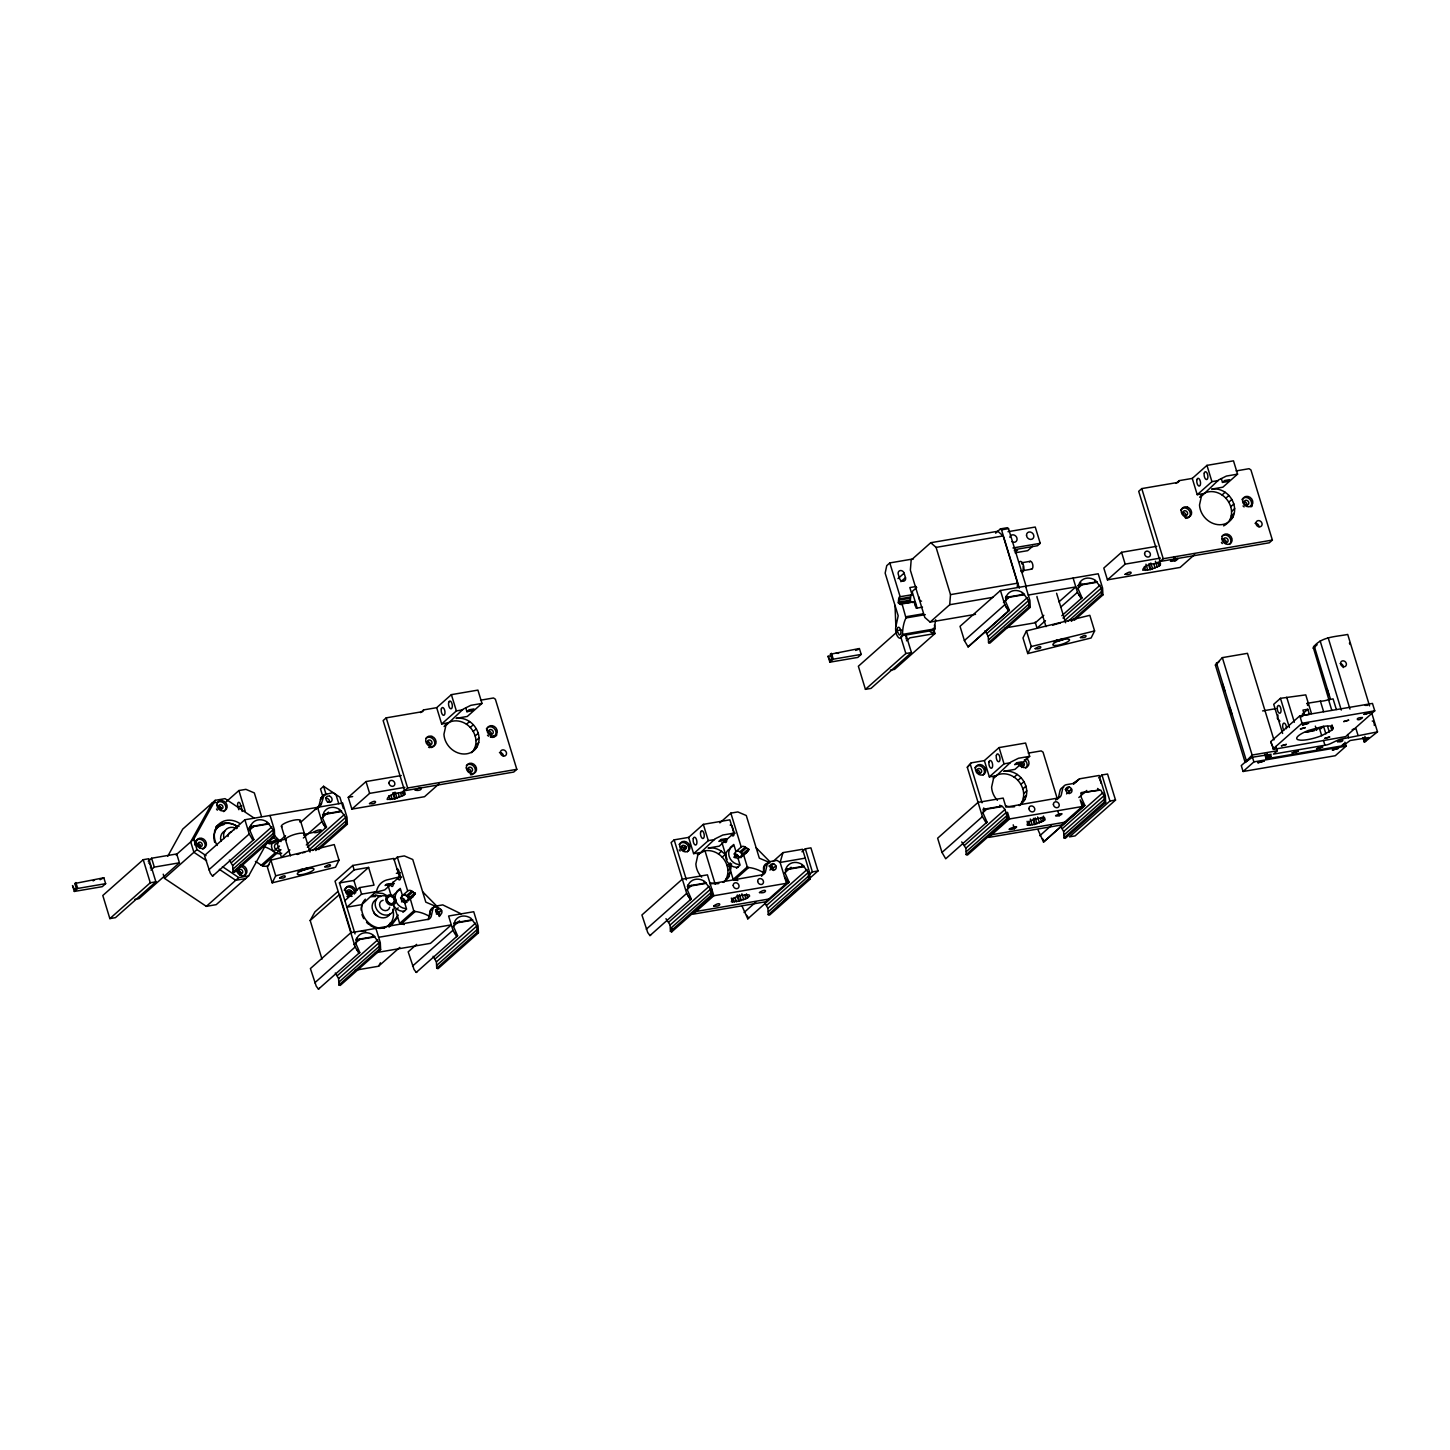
<?xml version="1.0" encoding="UTF-8"?>
<svg xmlns="http://www.w3.org/2000/svg" width="1450" height="1450" viewBox="0 0 1450 1450"><rect width="100%" height="100%" fill="white"/><g stroke="black" fill="none" stroke-linecap="round" stroke-linejoin="round"><path stroke-width="1.5" d="M1264.781 754.344L1266.104 758.676L1271.088 754.272L1252.401 757.226L1245.151 762.446L1215.372 665.024L1222.35 657.629L1247.471 653.334L1273.952 739.935M1245.151 762.446L1252.129 755.051L1277.251 750.756L1275.928 746.424M1329.052 700.259L1313.247 647.334C1321.222 636.514 1335.776 636.804 1347.721 634.447L1369.561 705.896M1333.13 728.625L1332.079 726.45A19.086 4.622 -17 0 0 1322.382 726.559L1308.371 730.492A19.086 4.622 -17 0 0 1297.986 739.717L1300.287 740.153A19.086 4.622 -17 0 0 1321.693 735.658L1331.789 730.22L1333.13 728.625L1331.988 724.928M930.121 622.086L949.714 604.722L950.511 594.627L936.084 547.393L930.755 542.717L911.162 560.099L910.364 570.194L924.792 617.428L930.121 622.086L975.542 614.329M1017.266 587.196L1017.574 583.172L1003.146 535.92L997.817 531.262L930.755 542.717M270.008 815.462L274.358 829.69L274.702 836.614L234.284 872.447L232.997 871.976L232.653 865.614L229.372 860.013M232.997 871.976L273.416 836.143L273.071 829.781L267.235 822.023A12.887 11.056 48.4 0 0 251.231 824.76L249.944 830.614L253.841 839.496L252.953 840.347L249.237 833.986L244.887 819.757L342.653 803.046L347.003 817.274L347.347 824.198L318.728 849.573M315.756 850.588L346.061 823.727L345.734 817.365L339.88 809.607A12.887 11.056 48.4 0 0 323.876 812.344L322.589 818.199L326.486 827.062L325.597 827.914L321.882 821.57L317.532 807.342L318.928 806.871A6.362 5.456 48.4 0 0 321.465 803.554L324.166 794.872L332.884 792.588L335.983 794.636L338.756 803.699M375.931 928.435L380.299 942.681L380.643 949.605L340.224 985.438L338.919 984.949L338.593 978.605L335.294 973.004M338.919 984.949L379.338 949.134L379.012 942.772L373.157 934.996A12.887 11.056 48.4 0 0 357.153 937.733L355.866 943.606L359.763 952.469L358.893 953.321L355.178 946.977L335.022 881.183L352.785 865.451L393.784 858.436L399.421 876.906L388.473 879.552A19.086 16.367 48.4 0 0 376.656 890.898L361.902 904.619L361.594 908.479A19.086 16.367 48.4 0 0 384.612 928.018M436.722 968.238L477.141 932.404L476.814 926.043L470.96 918.285A12.887 11.056 48.4 0 0 454.956 921.022L453.669 926.876L457.566 935.757L456.678 936.609L452.98 930.248L448.612 916.019L473.733 911.724L478.083 925.97L478.427 932.876L438.009 968.709L436.722 968.238L436.396 961.876L433.097 956.275M471.54 752.695A19.086 16.367 48.4 0 0 474.15 749.287C478.718 740.515 474.349 729.513 466.501 724.239A19.086 16.367 48.4 0 0 445.404 724.873L444.117 726.541M474.15 749.287L477.213 746.569C481.781 737.796 477.412 726.794 469.564 721.52A19.086 16.367 48.4 0 0 456.116 718.366L467.299 716.445L481.998 703.413L477.92 690.109L451.385 694.641L436.686 707.673L423.636 709.902L420.572 712.621M711.787 889.104L712.149 896.028L671.731 931.861L670.426 931.371L670.099 925.009L665.967 918.702M671.731 931.861L672.002 928.435M670.426 931.371L710.844 895.538L710.518 889.194L704.664 881.419A12.887 11.056 48.4 0 0 688.659 884.156L687.373 890.01L691.269 898.891L690.381 899.743L686.684 893.399L682.334 879.153L707.437 874.857L713.817 895.737L693.009 914.189L765.691 901.773L786.498 883.304L780.118 862.442L783 852.618L802.539 849.283L809.589 872.374L809.934 879.298L769.515 915.131L768.228 914.66L767.902 908.298L764.603 902.697M723.478 882.397A19.086 16.367 48.4 0 0 726.088 878.99C730.637 870.217 726.287 859.216 718.439 853.941A19.086 16.367 48.4 0 0 704.99 850.787L697.323 854.594M723.043 882.144A19.086 16.367 48.4 0 0 729.151 876.289L731.054 867.607L728.009 870.308M768.228 914.66L808.647 878.827L808.321 872.465L802.466 864.707A12.887 11.056 48.4 0 0 786.462 867.444L785.175 873.299L789.072 882.18L788.184 883.014L784.468 876.67M1037.928 829.618L1043.511 842.069L1083.929 806.236L1080.214 799.893L1082.244 806.526L1061.418 824.978L988.737 837.411L1009.562 818.942L1007.533 812.308L1007.877 819.232L967.458 855.065L966.171 854.594L965.845 848.232L961.713 841.924M1025.567 586.199L1029.917 600.427L1030.261 607.351L989.842 643.184L988.556 642.713L988.229 636.351L984.931 630.75M966.171 854.594L1006.59 818.761L1006.844 815.679L1004.977 809.499L1002.131 806.091L983.698 809.245L983.118 813.232L987.015 822.114L986.127 822.947L982.411 816.604L967.295 767.268L971.301 762.845L984.369 760.597L999.068 747.584L1025.603 743.034L1029.663 756.338L1014.964 769.37L1003.781 771.291A19.086 16.367 48.4 0 1 1017.229 774.445C1025.096 779.719 1029.446 790.721 1024.896 799.494A19.086 16.367 48.4 0 1 1018.77 805.366M988.556 642.713L1028.974 606.879L1028.648 600.518L1022.794 592.76A12.887 11.056 48.4 0 0 1006.789 595.497L1005.502 601.351L1009.399 610.232L968.092 646.899L964.395 640.556L960.027 626.327L1000.446 590.494L1098.212 573.783L1102.58 588.011L1102.924 594.935L1074.287 620.31M1019.223 805.62A19.086 16.367 48.4 0 0 1021.833 802.213C1026.382 793.44 1022.033 782.438 1014.166 777.164A19.086 16.367 48.4 0 0 993.069 777.798M987.015 822.114L945.708 858.781L941.993 852.437L937.643 838.209L978.061 802.376L1003.183 798.08L1005.956 807.143L1058.808 797.881A6.362 5.456 48.4 0 0 1061.364 794.564L1062.741 788.256A6.054 5.184 48.4 0 1 1066.475 784.668L1072.764 783.598L1079.652 778.795L1099.173 775.46L1105.335 795.597L1105.679 802.521L1065.261 838.354L1063.974 837.864L1063.629 831.521L1060.349 825.92M1071.314 621.325L1101.619 594.464L1101.293 588.102L1095.439 580.344A12.887 11.056 48.4 0 0 1079.434 583.081L1078.148 588.936L1082.044 597.799L1081.174 598.651L1077.459 592.307L1073.109 578.061M1063.974 837.864L1104.393 802.049L1104.048 795.688L1100.768 790.087L1081.501 792.534L1080.902 796.521L1084.817 805.384L1083.929 806.236M1223.601 525.897A19.086 16.367 48.4 0 0 1229.727 520.024C1234.276 511.252 1229.926 500.25 1222.06 494.976A19.086 16.367 48.4 0 0 1200.963 495.61L1199.694 497.278M1229.727 520.024L1232.79 517.306C1237.339 508.533 1232.989 497.531 1225.123 492.257A19.086 16.367 48.4 0 0 1211.692 489.103L1222.857 487.182L1237.557 474.15L1233.497 460.846L1206.962 465.377L1192.262 478.409L1179.194 480.639L1176.131 483.358M912.684 602.511A3.969 1.812 80.3 0 1 912.177 602.203L900.287 604.233L898.456 603.109L898.692 599.013A3.969 1.812 80.3 0 1 899.87 596.748L912.05 594.736L909.839 587.558L916.128 586.489M896.952 630.678L897.296 628.593A3.969 1.812 80.3 0 1 900.559 629.753A3.969 1.812 80.3 0 1 899.254 634.973L896.952 630.678L901.248 629.952M912.177 602.203L910.346 601.079L910.582 596.983A3.969 1.812 80.3 0 1 911.778 594.717L912.05 594.736M918.774 596.766L919.862 600.336M935.703 619.73A34.854 15.823 80.3 0 0 934.652 628.901L934.398 630.152L902.19 635.662A7.196 3.263 80.3 0 1 897.659 636.568A7.196 3.263 80.3 0 1 895.882 626.545L898.184 615.779L885.153 573.131L886.748 565.645L889.811 562.926L913.428 558.884M902.19 635.662L902.462 634.411A34.854 15.823 80.3 0 1 905.978 617.954L902.063 603.871A3.969 1.812 80.3 0 1 900.287 604.233M317.641 808.23A6.362 5.456 48.4 0 0 319.018 805.711L320.885 798.116L324.166 794.872M76.034 883.793L74.82 883.485L76.179 887.908L74.457 889.43L72.5 885.551L74.312 891.442L102.243 886.675L105.633 883.666L103.82 877.776L74.82 883.485M831.611 654.53L830.397 654.222L831.738 658.644L830.034 660.167L828.059 656.288L829.871 662.179L857.82 657.412L861.191 654.403L859.397 648.513L830.397 654.222M838.589 653.334L836.034 653.261M899.58 603.798L913.953 601.841A3.969 1.812 80.3 0 1 913.156 602.548M250.614 825.304L249.907 827.171L268.341 824.017L266.619 822.567M349.577 895.23A2.537 2.175 48.4 0 0 349.776 894.686L352.114 891.732L350.882 890.699A2.537 2.175 48.4 0 0 347.329 890.644A2.537 2.175 48.4 0 0 348.435 894.269A2.537 2.175 48.4 0 0 351.607 893.055L352.114 891.732M356.555 938.277L355.848 940.144L374.263 937.008L372.559 935.54M686.394 847.217L684.056 850.171L686.394 847.217L685.161 846.184A2.537 2.175 48.4 0 0 681.609 846.129A2.537 2.175 48.4 0 0 682.714 849.754A2.537 2.175 48.4 0 0 685.886 848.54M688.061 884.699L687.354 886.566L705.769 883.431L704.066 881.963M1006.173 596.041L1005.484 597.908L1023.899 594.754L1022.178 593.304M983.789 807.922L983.082 809.789L1001.515 806.635L999.793 805.185M1320.914 728.734L1323.27 726.468M270.914 860.158L267.416 867.191L272.201 882.832L335.53 867.245L339.028 860.213L334.243 844.571L270.914 860.158L275.699 875.8L272.201 882.832M1026.473 630.895L1022.975 637.928L1027.76 653.569L1091.107 637.982L1094.605 630.949L1089.82 615.308L1026.473 630.895L1031.258 646.537L1027.76 653.569M167.729 856.279L182.718 829.11L215.18 800.346L225.058 798.642L254.149 818.126M176.012 854.884L193.774 839.151L215.18 800.346M163.234 874.187L164.502 878.356L206.335 906.359L216.213 904.655L248.657 875.891L268.069 840.692M423.636 709.902L422.693 711.624L386.208 717.859L383.144 720.577L404.586 790.721L513.753 772.053L516.816 769.334L495.374 699.208L493.526 697.976L480.548 700.187M321.991 959.121L310.173 920.478L314.904 911.905L337.759 891.623M355.141 970.249L378.559 966.244L380.444 962.818M967.295 767.268L971.301 762.845M1179.194 480.639L1178.252 482.361L1141.766 488.596L1138.703 491.314L1160.163 561.458L1269.312 542.789L1272.375 540.071L1250.933 469.945L1249.084 468.694L1236.107 470.924M276.044 841.417L275.862 841.707A3.824 0.924 -17 0 1 269.863 843.809A3.824 0.924 -17 0 1 271.059 841.888A3.824 0.924 -17 0 1 276.044 841.417L285.577 839.151M313.979 832.246L314.161 831.938A3.824 0.924 -17 0 1 320.16 829.835A3.824 0.924 -17 0 1 318.964 831.774A3.824 0.924 -17 0 1 313.979 832.246L304.428 834.511M481.998 703.413L470.815 705.334L463.166 709.141L445.857 725.58L443.936 734.262A19.086 16.367 48.4 0 0 457.837 752.84A19.086 16.367 48.4 0 0 477.213 746.569M389.198 926.912L398.261 915.095M410.767 898.565L415.371 893.635L411.782 891.043A3.969 3.407 48.4 0 0 408.103 890.662L402.466 895.592L400.254 888.415L396.575 891.678M397.445 917.451L392.261 924.212A19.086 16.367 48.4 0 1 388.763 926.659M439.296 916.527L440.601 914.805M682.062 878.392L671.114 842.577L674.159 839.858L688.623 837.393L703.322 824.361L729.857 819.83L733.918 833.134L722.752 835.037L715.086 838.843L697.776 855.283L695.873 863.964A19.086 16.367 48.4 0 0 701.655 877.123M730.093 847.688L733.772 844.444L735.984 851.603L741.621 846.673A3.969 3.407 48.4 0 1 745.3 847.054L748.889 849.646L742.436 855.899L747.656 851.259M748.889 849.646L746.895 852.274A3.969 3.407 48.4 0 1 743.814 853.796L738.032 858.309L740.098 865.088L736.437 868.351M1237.557 474.15L1226.374 476.071L1218.725 479.877L1201.416 496.317L1199.512 504.999A19.086 16.367 48.4 0 0 1213.414 523.577A19.086 16.367 48.4 0 0 1232.79 517.306M1029.663 756.338L1018.48 758.259L1010.831 762.066L993.522 778.505L991.601 787.187A19.086 16.367 48.4 0 0 997.401 800.346M1278.03 715.013L1277.287 718.366L1279.915 721.158M404.749 794.491L404.894 792.534C399.384 792.135 387.821 794.02 387.132 799.439L394.581 798.877L403.462 795.416L404.749 794.491L403.553 790.558M1160.308 565.228L1160.471 563.271C1154.943 562.872 1143.379 564.757 1142.709 570.176L1150.14 569.614L1159.021 566.153L1160.308 565.228L1159.112 561.295M1044.689 820.066L1044.834 818.108C1039.324 817.709 1027.76 819.594 1027.071 825.014L1034.521 824.452L1043.402 820.99L1044.689 820.066L1043.474 816.132M1314.606 647.008L1317.162 644.724M244.887 819.757L204.468 855.591L210.304 873.19L212.534 876.162L213.422 875.311M461.173 913.862L442.739 904.891L436.468 905.978A6.054 5.184 48.4 0 0 432.716 909.567L431.339 915.856A6.362 5.456 48.4 0 1 428.783 919.191L350.827 932.731L310.409 968.564L316.227 986.163L318.456 989.154L319.344 988.302M416.621 944.385L408.193 951.852L414.029 969.452L416.259 972.424L417.147 971.591M682.334 879.153L641.915 914.986L647.733 932.586L649.963 935.576L650.851 934.724M968.092 646.899L1009.399 610.232M742.183 906.395L747.765 918.847L748.653 917.995L746.641 915.312M1043.511 842.069L1084.817 805.384M916.708 587.486L912.123 591.564L917.179 608.094M74.312 891.442L77.684 888.451L105.633 883.666M103.82 877.776L100.086 879.697M143.224 859.687L102.805 895.502L109.856 918.611L115.456 917.651L155.875 881.817L148.806 858.726L143.224 859.687L150.274 882.778L109.856 918.611M148.226 861.228L151.597 858.237L176.719 853.959L179.419 862.804L139.001 898.638L134.814 899.362M226.345 801.651L238.906 790.54L245.884 789.344L254.33 792.914L261.562 816.549M150.945 870.091L154.316 867.1L179.419 862.804M164.502 878.356L196.964 849.573L193.774 839.151M247.986 828.893L251.176 826.065M249.454 830.216L254.239 825.974M208.818 869.819L249.237 833.986M212.534 876.162L253.841 839.496M231.384 862.714L271.803 826.881M232.653 865.614L273.071 829.781M343.396 808.611L339.898 797.192L323.586 786.281L320.522 788.999L323.078 797.337M233.233 868.894L273.669 833.061M320.885 798.116L325.271 794.092M326.594 793.658L321.719 797.047M320.396 799.421L322.843 797.246M285.541 835.707L277.113 843.157L281.463 857.403L289.891 849.936M300.694 822.259L317.532 807.342M319.018 805.711L321.465 803.554M206.335 906.359L238.779 877.576L248.657 875.891M274.811 850.226L279.506 846.057M261.199 865.269L275.319 852.763L276.733 853.361L262.613 865.868L261.199 865.269A34.854 29.888 48.4 0 0 255.399 861.445M277.458 852.382L280.593 849.609M322.099 817.8L328.479 812.145M439.078 783.816L424.542 796.702L351.861 809.118L348.254 797.319L366.016 781.568L401.251 775.551M303.358 837.991L321.882 821.57M436.686 707.673L441.67 723.949L456.369 710.917L462.604 709.847M306.276 844.987L326.486 827.062M307.4 847.308L344.447 814.465M351.861 809.118L369.623 793.386L404.858 787.35M308.669 850.207L345.734 817.365M466.936 711.696L469.075 709.793L473.969 708.959L471.812 710.844L466.936 711.696L465.758 707.89M312.62 850.516L346.314 820.646M466.501 724.239L469.564 721.52M470.289 727.447L473.353 724.728M404.586 790.721L407.649 788.002L516.816 769.334M473.262 731.434L476.325 728.716M475.237 735.911L478.301 733.211M476.071 740.606L479.134 737.887M475.691 745.155L478.754 742.454M355.032 933.909L339.445 882.923L354.144 869.891L368.608 867.426L374.028 885.153L359.564 887.618L344.864 900.649M339.445 882.923L353.909 880.44L368.608 867.426M310.173 920.478L339.572 894.414L351.389 933.057M345.734 891.986A2.537 2.175 48.4 0 1 349.051 892.33L350.882 890.699M349.776 894.686L351.607 893.055M394.201 859.904L397.336 857.113L404.314 855.917L412.761 859.506L425.811 902.154L437.954 907.301L422.621 891.732M376.601 891.605L361.576 894.161L346.876 907.192L361.902 904.619M399.421 876.906L384.721 889.938L375.568 892.276M402.466 895.592L402.882 895.284A3.969 3.407 48.4 0 1 406.544 895.665L411.782 891.043M401.541 901.9L404.151 899.58L402.882 898.928A3.969 3.407 48.4 0 0 401.016 898.239M407.831 896.317L413.051 891.696M353.8 944.602L360.162 938.966M429.454 916.382A34.854 29.888 48.4 0 0 415.189 911.488L413.776 910.89L409.879 897.369L415.099 892.747M404.333 924.52A34.854 29.888 48.4 0 0 401.07 923.994L399.656 923.396L395.614 910.165L398.224 907.863M402.919 912.34L406.58 909.077L404.514 902.281L410.296 897.786A3.969 3.407 48.4 0 0 413.377 896.263M314.759 982.81L355.178 946.977M415.371 893.635L408.918 899.888L414.138 895.248M318.456 989.154L359.763 952.469M337.306 975.687L377.725 939.854M399.656 923.396L413.776 910.89M338.593 978.605L379.012 942.772M401.07 923.994L415.189 911.488M339.173 981.886L379.592 946.053M436.468 910.908L439.223 908.461M436.377 914.026L439.513 911.252M378.559 966.244L399.783 947.43M438.806 912.847L441.561 910.401M453.179 926.478L459.559 920.841M412.543 966.081L452.98 930.248M416.259 972.424L457.566 935.757M435.109 958.976L475.528 923.143M436.396 961.876L476.814 926.043M436.976 965.156L477.394 929.341M897.985 578.604L904.111 573.167A3.335 2.864 48.4 0 0 900.232 570.575A3.335 2.864 48.4 0 0 898.257 574.164L899.616 578.641A3.335 2.864 48.4 0 0 903.495 581.232A3.335 2.864 48.4 0 0 905.489 577.644L904.111 573.167M900.885 581.704L905.489 577.644M829.871 662.179L833.261 659.188L861.191 654.403M995.624 533.183L1000.446 528.888L1007.442 527.691L1008.511 528.634L1026.346 586.996M897.097 631.91L858.364 666.239L865.433 689.348L871.015 688.388L911.434 652.554L906.304 635.752M906.504 640.827L909.875 637.837L934.996 633.541L933.365 628.231M1015.399 552.051L1017.537 550.166L1014.275 550.71M681.029 846.963A2.537 2.175 48.4 0 1 683.331 847.815L685.161 846.184M865.433 689.348L905.851 653.515L911.434 652.554M719.871 822.857L730.854 813.124L737.832 811.928L746.279 815.516L759.329 858.164L769.442 862.46M1032.581 546.306L1027.688 550.656L1015.109 552.794M934.996 633.541L894.577 669.374L890.391 670.099M1014.438 549.677L1037.493 545.726L1040.23 543.315L1035.246 527.039L1008.004 531.697M688.623 837.393L693.607 853.651L708.307 840.638L714.542 839.568M733.918 833.134L719.236 846.166L708.053 848.069A19.086 16.367 48.4 0 1 721.484 851.241L725.272 854.449L722.209 857.168M718.439 853.941L721.484 851.241M1003.436 602.366L1009.798 596.711M964.395 640.556L1004.814 604.722L1000.446 590.494M686.901 889.611L691.668 885.388M646.265 929.232L686.684 893.399M733.791 857.258L736.401 854.938L737.669 855.591L735.059 857.911M745.3 847.054L740.062 851.676L743.669 854.286M986.942 633.451L1027.361 597.618M741.349 852.346L746.569 847.706M727.175 865.632L730.238 862.913L730.782 866.031M649.963 935.576L691.269 898.891M737.851 880.531A34.854 29.888 48.4 0 0 734.588 880.005L733.174 879.407L729.132 866.176L731.743 863.874M743.397 853.379L748.617 848.757M988.229 636.351L1028.648 600.518M668.812 922.109L709.231 886.276M988.809 639.631L1029.228 603.798M670.099 925.009L710.518 889.194M727.628 874.876L730.691 872.157M670.679 928.308L711.098 892.475M726.088 878.99L729.151 876.289M733.174 879.407L747.294 866.901L748.707 867.499A34.854 29.888 48.4 0 1 762.972 872.393M734.588 880.005L748.707 867.499M1043.819 615.289L1035.391 622.757L1005.14 627.923M1058.971 601.859L1075.809 586.924L1028.286 595.044M1077.803 585.8L1080.993 582.972M1077.676 588.537L1082.443 584.296M1156.828 546.287L1121.575 552.305L1103.812 568.056L1107.438 579.855L1180.119 567.439L1194.637 554.553M772.904 861.59L783 852.618M1045.45 620.673L1037.04 628.14L1035.173 622.032M1060.621 607.242L1077.459 592.307M770.748 866.393L773.502 863.946M769.896 870.036L773.031 867.263L770.856 866.139A3.969 3.407 48.4 0 0 768.953 865.94M773.086 868.332L775.841 865.886M1192.262 478.409L1197.229 494.686L1211.928 481.654L1218.181 480.584M1061.835 615.724L1082.044 597.799M1062.959 618.044L1100.024 585.202M1107.438 579.855L1125.182 564.123L1160.435 558.087M801.959 851.803L805.33 848.812L810.912 847.851L817.981 870.942L806.182 881.401M1064.246 620.944L1101.293 588.102M1222.495 482.415L1224.634 480.53L1229.527 479.696L1227.389 481.581L1222.495 482.415L1221.335 478.627M1068.197 621.252L1101.873 591.382M784.686 872.9L791.066 867.245M744.049 912.503L755.849 902.063M1222.06 494.976L1225.123 492.257M747.765 918.847L789.072 882.18M766.615 905.398L807.034 869.565M1225.848 498.184L1228.911 495.465M767.902 908.298L808.321 872.465M1160.163 561.458L1163.226 558.739L1272.375 540.071M1228.821 502.171L1231.884 499.452M809.028 874.894L812.381 871.903L817.981 870.942M768.482 911.579L808.901 875.746M777.562 906.776L797.772 888.868M1230.796 506.648L1233.859 503.948M1231.63 511.343L1234.693 508.624M1231.268 515.892L1234.331 513.173M984.369 760.597L989.335 776.874L1004.034 763.842L1010.287 762.772M1014.166 777.164L1017.229 774.445M1017.954 780.372L1021.018 777.653M982.629 812.834L987.414 808.592M941.993 852.437L982.411 816.604M1020.927 784.359L1023.99 781.641M1022.903 788.854L1025.966 786.136M964.558 845.332L1004.977 809.499M1023.736 793.531L1026.799 790.812M965.845 848.232L1006.264 812.399M1023.374 798.08L1026.437 795.379M1021.833 802.213L1024.896 799.494M966.425 851.513L1006.844 815.679M1066.475 789.597L1069.248 787.151M1055.6 800.11L1058.881 797.21M1073.616 784.142L1079.652 778.795M1068.813 791.537L1071.568 789.108M1066.548 793.893L1069.828 790.993M1098.592 777.961L1101.964 774.971L1107.564 774.028L1115.521 800.074L1075.102 835.907L1069.52 836.849L1109.939 801.016L1115.521 800.074M1078.836 797.518L1086.793 790.467M1039.795 835.726L1051.123 825.684M1062.361 828.603L1102.779 792.787M1063.629 831.521L1104.048 795.688M1064.209 834.801L1104.628 798.968M1311.507 713.636L1305.761 694.876L1280.459 698.32L1273.716 704.301L1282.634 733.482M1270.707 741.657L1299.798 715.865L1372.479 703.431L1374.745 710.826L1345.636 736.618L1273.734 749.342L1270.707 741.657L1273.734 749.342M1302.317 714.161L1307.827 709.268L1309.423 714.433L1304.529 715.267L1302.952 710.101L1307.827 709.268M1253.887 761.903L1252.093 755.994L1241.273 765.582L1243.085 771.491L1253.887 761.903L1346.107 746.134L1344.893 742.201M1272.955 749.052L1302.064 723.242L1374.745 710.826M1277.251 750.756L1273.499 754.091L1326.496 744.974A6.362 1.541 -17 0 0 1331.027 743.379L1336.556 740.732A6.054 1.468 -17 0 1 1342.319 738.902L1377.5 731.869L1371.537 712.385M1346.107 746.134L1335.287 755.722L1243.085 771.491M1377.5 731.869L1364.704 742.001L1362.565 737.615M747.656 897.786L749.632 896.028L749.088 894.886C743.578 894.505 732.014 896.372 731.344 901.791L738.775 901.229L745.862 898.746L747.656 897.786L746.46 893.834M1219.378 661.454L1215.372 665.024M1363.888 741.947L1368.872 737.543L1350.204 740.497L1342.954 745.735L1344.023 743.578L1341.268 746.007L1268.587 758.441L1271.342 755.994L1266.104 758.676M1073.453 783.634L1076.897 781.242M93.108 880.893L94.449 880.132M855.645 650.434L858.327 649.437M1300.868 716.989L1302.916 716.101M1175.787 560.552C1185.303 554.444 1160.054 563.959 1175.787 560.552L1174.591 556.619M1014.402 828.766C1023.917 822.658 998.669 832.173 1014.402 828.766L1013.206 824.832M1314.371 730.691L1305.417 732.214A19.086 4.622 -17 0 0 1319.428 728.281L1323.614 726.468L1325.88 733.863M1336.338 709.503L1333.094 698.864L1327.747 699.915A7.957 1.921 -17 0 1 1320.751 701.111L1307.03 703.322M1059.225 815.716C1069.411 810.405 1047.299 817.474 1059.225 815.716L1058.029 811.783M315.085 809.499L316.481 809.046M1313.174 648.313L1314.534 647.878M1352.197 729.622L1355.949 728.571L1357.979 735.204M1031.258 646.537L1094.605 630.949M275.699 875.8L339.028 860.213M1365.211 705.371L1367.785 705.334M1000.446 528.888L1001.515 529.83L1008.511 528.634M1197.229 494.686L1203.482 493.616M936.084 547.393L1003.146 535.92M1012.97 547.973L1040.23 543.315M1021.561 562.799L1030.334 561.295M1020.746 571.01L1031.729 569.125M898.692 599.013L910.582 596.983M898.493 600.246L910.401 598.216M898.184 602.203L910.074 600.173M898.456 603.109L910.346 601.079M950.511 594.627L1017.574 583.172M922.49 607.151L916.201 608.221L914.098 601.442M949.714 604.722L992.978 597.327M1006.101 597.364L1024.516 594.21M1078.746 584.948L1097.161 581.794M1078.129 585.492L1096.544 582.338L1094.841 580.888M906.25 616.685L923.433 613.767M905.978 617.954L925.299 614.655M902.462 634.411L934.652 628.901M828.059 656.288L832.373 655.545M441.67 723.949L447.905 722.879M216.068 802.376L212.117 803.046L190.711 841.852L193.901 852.292L206.625 860.811M238.815 809.716L237.909 806.744L241.896 806.055M348.254 797.319L352.658 796.558M250.524 826.627L268.957 823.473M323.169 814.211L341.602 811.058M322.571 814.755L340.986 811.601L339.264 810.151M150.274 882.778L155.875 881.817M245.594 878.609L235.716 880.295L219.349 869.329M1262.624 710.917L1275.946 708.633M1028.213 753.112L1041.191 750.901L1043.039 752.133L1057.34 798.896M396.339 873.317L400.327 872.646M401.686 877.105L397.699 877.794A3.335 1.522 80.3 0 0 399.928 879.751A3.335 1.522 80.3 0 0 400.272 875.51L398.913 871.051A3.335 1.522 80.3 0 0 396.684 869.094M989.335 776.874L995.588 775.804M394.346 883.63L390.358 884.319A3.335 1.522 80.3 0 0 392.587 886.276A3.335 1.522 80.3 0 0 392.932 882.035M731.217 833.804L735.222 833.134M693.607 853.651L699.842 852.6M1080.884 793.077L1099.317 789.924L1097.596 788.456M1009.562 818.942L1082.244 806.526M805.239 858.146L780.118 862.442L777.019 860.376L770.748 861.463A6.054 5.184 48.4 0 0 766.996 865.052L765.618 871.341A6.362 5.456 48.4 0 1 763.062 874.676L710.21 883.92M356.464 939.6L374.879 936.464M454.249 922.889L472.682 919.735M453.651 923.433L472.066 920.279M378.649 937.298L451.331 924.864L430.505 943.334L375.441 952.741M687.971 886.022L706.386 882.887M785.755 869.311L804.188 866.158M785.157 869.855L803.572 866.701L801.85 865.251M991.8 834.692L1064.481 822.277M713.817 895.737L786.498 883.304M696.072 911.47L768.754 899.054M373.774 892.584L382.891 893.526L388.781 896.553M1362.438 717.533C1353.466 717.533 1357.979 722.571 1362.438 717.551M729.132 866.176L729.694 866.321A3.969 3.407 48.4 0 0 731.507 866.013M404.514 902.281L405.058 902.426A3.969 3.407 48.4 0 0 406.87 902.118M435.961 910.781L436.758 910.963A3.335 2.864 48.4 0 1 438.697 912.612L439.042 913.409A3.335 2.864 48.4 0 1 438.861 915.748M1101.619 594.464L1102.924 594.935M1028.974 606.879L1030.261 607.351M1104.393 802.049L1105.679 802.521M1006.59 818.761L1007.877 819.232M808.647 878.827L809.934 879.298M710.844 895.538L712.149 896.028M346.061 823.727L347.347 824.198M273.416 836.143L274.702 836.614M477.141 932.404L478.427 932.876M379.338 949.134L380.643 949.605M271.422 837.284L279.524 840.71L273.379 834.493M406.544 895.665L409.879 897.369M196.964 849.573L206.045 855.663M222.412 866.629L238.779 877.576M1078.909 594.989L1080.631 596.457M1006.264 607.405L1007.986 608.873M1081.664 802.575L1083.386 804.043M785.936 879.353L787.658 880.821M683.331 847.815L684.545 848.848M688.134 896.082L689.856 897.532M454.43 932.948L456.152 934.398M323.35 824.252L325.072 825.721M349.051 892.33L350.266 893.363M356.627 949.659L358.349 951.109M756.139 847.743L769.932 861.753M1008.511 611.066L1004.814 604.722M1042.387 838.535L1044.399 841.217M1364.903 736.364L1366.226 740.696M1363.381 737.669L1364.704 742.001M1328.182 637.783L1349.986 709.123M1320.152 640.918L1341.286 710.083M1347.594 734.516L1348.609 737.832M1314.244 646.156L1330.303 698.664M1327.113 689.004L1329.088 695.511M1328.526 699.643L1331.789 710.283M1330.665 726.522L1331.789 730.22M1320.37 701.039L1323.614 711.678M1327.62 726.468L1329.324 731.996M1323.433 740.316L1324.956 745.3M1319.428 728.281L1321.693 735.658M1315.331 726.142L1316.6 730.311M1299.798 715.865L1302.064 723.242M1286.712 697.251L1294.361 722.263M1280.459 698.32L1289.394 727.501M1206.962 465.377L1211.928 481.654M1267.101 753.094L1268.424 757.408M1265.578 754.399L1266.901 758.731M1222.35 657.629L1252.129 755.051M1216.441 662.868L1246.221 760.289M1222.694 684.074L1224.67 690.581M1229.981 707.89L1231.956 714.379M1173.666 556.945L1174.863 560.878M1141.766 488.596L1163.226 558.739M1157.825 562.219L1159.021 566.153M1155.433 561.222L1157.227 567.131M1153.856 564.123L1155.052 568.074M1150.829 563.017L1152.641 568.908M1149.053 563.506L1150.847 569.415M1148.944 565.681L1150.14 569.614M1145.953 564.213L1147.747 570.122M1144.431 566.442L1145.627 570.394M1121.575 552.305L1125.182 564.123M1056.597 593.268L1065.623 622.775M1101.964 774.971L1109.939 801.016M1046.012 626.654L1036.986 597.128A9.951 2.411 -17 0 1 1037.04 596.457M1001.515 529.83L1019.368 588.192M1042.188 817.057L1043.402 820.99M1040.393 818.018L1041.607 821.969M1037.62 817.002L1039.414 822.893M1020.075 762.772L1021.036 765.926M1035.191 817.836L1037.004 823.745M1033.415 818.344L1035.227 824.252M1033.306 820.519L1034.521 824.452M1030.316 819.051L1032.128 824.941M1028.793 821.28L1029.989 825.213M1027.071 821.298L1028.268 825.249M999.068 747.584L1004.034 763.842M977.735 773.321L976.774 770.168A2.537 2.175 48.4 0 1 979.783 773.394M970.358 764.549L982.049 802.811M889.811 562.926L900.16 596.766M900.704 636.713L905.851 653.515M831.448 653.279L833.261 659.188M805.33 848.812L812.381 871.903M730.854 813.124L741.204 846.981M743.252 853.669L747.294 866.901M744.666 894.813L745.862 898.746M741.874 893.78L743.687 899.689M739.464 894.632L741.258 900.541M721.919 842.559L727.084 859.487M737.688 895.121L739.482 901.03M736.981 895.321L738.775 901.229M735.186 897.804L736.382 901.737M733.048 898.076L734.262 902.009M731.326 898.094L732.54 902.027M703.322 824.361L708.307 840.638M704.99 850.787L715.176 884.119M674.159 839.858L686.412 879.878M451.385 694.641L456.369 710.917M386.208 717.859L407.649 788.002M402.248 791.482L403.462 795.416M400.454 792.443L401.668 796.394M398.279 793.386L399.493 797.337M397.064 798.171L395.27 792.28L393.476 792.769L395.288 798.678M392.769 792.969L394.581 798.877M390.993 795.434L392.189 799.385M388.854 795.706L390.068 799.657M397.336 857.113L407.686 890.952M366.016 781.568L369.623 793.386M387.748 884.428L390.974 895.013M352.785 865.451L354.144 869.891M359.564 887.618L361.576 894.161M353.909 880.44L356.917 890.3M323.586 786.281L326.141 794.636M300.386 820.41L310.046 852.038M281.427 826.391L290.453 855.917M238.906 790.54L245.358 811.692M151.597 858.237L154.316 867.1M75.889 882.543L77.684 888.451M915.294 601.895L915.457 606.136M894.994 605.357L895.882 626.545M1021.289 762.899A2.537 2.175 48.4 0 1 1021.525 767.485M286.121 840.275A9.951 2.411 -17 0 1 295.202 834.257A9.951 2.411 -17 0 1 303.739 835.327M1009.816 537.225A3.969 3.407 48.4 0 1 1014.493 535.195A3.969 3.407 48.4 0 1 1016.812 540.469A3.969 3.407 48.4 0 1 1011.738 541.593M1021.543 563.252A4.06 1.849 80.3 0 1 1022.467 564.576M1023.066 566.533A4.06 1.849 80.3 0 1 1023.029 569.469M1022.395 570.666A4.06 1.849 80.3 0 1 1021.471 570.847M1019.676 561.73A5.564 2.519 80.3 0 1 1023.736 566.406A5.564 2.519 80.3 0 1 1021.543 572.315M1029.536 562.002A3.969 1.812 80.3 0 1 1032.69 564.358A3.969 1.812 80.3 0 1 1031.24 569.089M921.548 601.116A3.969 1.812 80.3 0 1 921.058 601.079M934.434 624.95A7.196 3.263 80.3 0 1 933.619 631.892A7.196 3.263 80.3 0 1 929.867 631.058M905.869 635.752A3.19 1.45 80.3 0 1 906.051 638.852M1064.971 638.779A8.754 2.121 -17 0 1 1056.633 641.408M1054.766 641.643A8.754 2.121 -17 0 1 1053.244 641.661M1052.791 625.222A10.331 2.501 -17 0 1 1060.385 623.083M1062.723 638.616A4.767 1.16 -17 0 1 1060.512 639.468M1057.159 640.175A4.767 1.16 -17 0 1 1056.325 640.193M1252.347 505.615A6.362 5.456 48.4 0 1 1251.477 506.757M1255.011 523.323A3.335 2.864 48.4 0 1 1259.035 526.749M1244.154 506.902A5.564 4.767 48.4 0 1 1243.049 505.959M1241.925 499.597A5.564 4.767 48.4 0 1 1249.411 498.854A5.564 4.767 48.4 0 1 1250.317 506.721M1222.314 543.551A5.564 4.767 48.4 0 1 1221.444 542.391M1221.951 536.192A5.564 4.767 48.4 0 1 1229.219 536.935A5.564 4.767 48.4 0 1 1229.582 544.312M1180.681 510.074A5.564 4.767 48.4 0 1 1189.562 510.98A5.564 4.767 48.4 0 1 1185.502 518.339M1243.393 502.099A2.537 2.175 48.4 0 1 1246.964 505.144M1223.202 539.509A2.537 2.175 48.4 0 1 1226.029 543.279M1182.692 512.394A2.537 2.175 48.4 0 1 1184.686 516.943M148.534 862.967A3.19 1.45 80.3 0 1 149.694 863.692M150.039 864.291A3.19 1.45 80.3 0 1 150.474 868.115M327.446 802.285A3.335 2.864 48.4 0 1 329.585 801.596M237.111 871.45A2.393 2.048 48.4 0 1 240.229 871.776A2.393 2.048 48.4 0 1 240.374 874.93M217.119 845.459A19.086 16.367 48.4 0 1 218.841 824.198A19.086 16.367 48.4 0 1 239.939 823.564M215.778 826.917A19.086 16.367 48.4 0 1 236.876 826.283M217.355 810.151A5.564 4.767 48.4 0 1 216.485 808.991M216.993 802.793A5.564 4.767 48.4 0 1 224.714 804.097A5.564 4.767 48.4 0 1 223.59 811.619M195.17 845.278A5.564 4.767 48.4 0 1 194.934 843.9M195.043 842.577A5.564 4.767 48.4 0 1 202.982 840.619A5.564 4.767 48.4 0 1 202.855 849.211M198.124 843.827A2.393 2.048 48.4 0 1 200.191 847.38M218.279 806.254A2.393 2.048 48.4 0 1 220.926 809.789A2.229 1.903 48.4 0 0 218.334 806.399M240.229 865.306A5.564 4.767 48.4 0 1 246.899 870.544A5.564 4.767 48.4 0 1 241.624 875.619A5.564 4.767 48.4 0 1 236.785 868.604M240.319 866.357A5.564 4.767 48.4 0 1 243.382 876.326M280.847 849.936A3.969 3.407 48.4 0 1 274.811 848.105A3.969 3.407 48.4 0 1 277.947 843.32M281.735 853.198A7.196 6.162 48.4 0 1 271.494 846.347A7.196 6.162 48.4 0 1 281.155 841.562M268.939 864.798A7.196 6.162 48.4 0 1 262.613 865.868M242.132 811.456A3.335 1.522 80.3 0 0 241.842 808.937L240.464 804.46A3.335 1.522 80.3 0 0 238.235 802.502A3.335 1.522 80.3 0 0 237.909 806.744M263.229 846.293A34.854 29.888 48.4 0 1 275.319 852.763M325.597 798.225A3.335 2.864 48.4 0 1 326.395 798.207L327.192 798.388A3.335 2.864 48.4 0 1 329.15 800.037L329.494 800.817A3.335 2.864 48.4 0 1 329.567 802.448M309.412 868.043A8.754 2.121 -17 0 1 297.685 870.924M297.232 854.485A10.331 2.501 -17 0 1 299.733 853.597M302.325 852.872A10.331 2.501 -17 0 1 304.808 852.346M282.025 826.862A9.951 2.411 -17 0 1 291.106 820.845A9.951 2.411 -17 0 1 299.642 821.914M307.146 867.879A4.767 1.16 -17 0 1 304.953 868.731M302.615 869.311A4.767 1.16 -17 0 1 300.748 869.456M494.74 736.836A6.362 5.456 48.4 0 1 490.317 736.981M496.788 734.878A6.362 5.456 48.4 0 1 495.9 736.02M499.452 752.586A3.335 2.864 48.4 0 1 503.476 756.012M486.366 728.861A5.564 4.767 48.4 0 1 495.248 729.785A5.564 4.767 48.4 0 1 491.188 737.126M488.596 736.165A5.564 4.767 48.4 0 1 487.49 735.222M472.99 774.282A5.564 4.767 48.4 0 1 470.452 774.717M466.392 765.455A5.564 4.767 48.4 0 1 473.642 766.198A5.564 4.767 48.4 0 1 474.023 773.575M425.865 738.34A5.564 4.767 48.4 0 1 434.003 740.243A5.564 4.767 48.4 0 1 431.266 747.566M429.943 747.602A5.564 4.767 48.4 0 1 428.602 747.276M487.816 731.362A2.537 2.175 48.4 0 1 491.387 734.407M467.643 768.772A2.537 2.175 48.4 0 1 470.652 771.998M427.116 741.657A2.537 2.175 48.4 0 1 429.581 745.88M221.016 841.308A10.331 8.863 48.4 0 1 224.913 830.886M224.061 838.589A10.331 8.863 48.4 0 1 235.154 827.95M234.248 829.744A5.564 4.767 48.4 0 1 239.014 826.391M236.495 828.657A4.06 3.48 48.4 0 1 237.238 828.131M228.012 836.505A5.564 4.767 48.4 0 1 231.565 831.865M198.124 843.972A2.229 1.903 48.4 0 1 199.756 847.688M237.22 871.559A2.229 1.903 48.4 0 1 240.319 872.084A2.229 1.903 48.4 0 1 239.866 875.093M214.473 831.213A17.491 15.007 48.4 0 1 223.898 824.597M214.709 842.377A17.491 15.007 48.4 0 1 219.621 825.739A17.491 15.007 48.4 0 1 237.438 826.409M1307.211 703.449A3.969 1.812 80.3 0 1 1307.574 705.461M1283.812 730.075A3.969 1.812 80.3 0 1 1282.761 724.801A3.969 1.812 80.3 0 1 1285.026 723.641A3.969 1.812 80.3 0 1 1286.458 728.697M1372.262 721.049A3.19 1.45 80.3 0 1 1373.041 721.321M1373.766 722.372A3.19 1.45 80.3 0 1 1374.31 725.489M1349.37 643.111A3.19 1.45 80.3 0 1 1349.986 644.452M1340.271 663.556A3.19 2.737 48.4 0 1 1343.28 667.58M1063.72 787.114A6.054 5.184 48.4 0 0 1059.986 790.703L1058.609 796.993A6.362 5.456 48.4 0 1 1057.213 799.512M1065.188 789.507A3.335 2.864 48.4 0 1 1065.967 789.489L1066.783 789.67A3.335 2.864 48.4 0 1 1068.723 791.319L1069.067 792.099A3.335 2.864 48.4 0 1 1069.139 793.73M1099.68 779.973A3.19 1.45 80.3 0 1 1100.967 783.362M1014.619 806.707A19.086 16.367 48.4 0 1 1005.521 805.765M1024.371 759.8A5.564 4.767 48.4 0 1 1025.839 768.101M1026.201 758.169A5.564 4.767 48.4 0 1 1027.198 766.869A5.564 4.767 48.4 0 1 1018.969 763.262A2.537 2.175 48.4 0 0 1018.716 763.733M974.762 767.847A5.564 4.767 48.4 0 1 982.248 767.104A5.564 4.767 48.4 0 1 983.136 774.971M1023.102 762.102A2.537 2.175 48.4 0 1 1024.207 765.274A2.537 2.175 48.4 0 1 1021.344 766.198A2.537 2.175 48.4 0 1 1019.731 763.189M1018.824 766.107A2.537 2.175 48.4 0 1 1018.571 765.509M738.412 858.581A3.969 3.407 48.4 0 1 734.643 853.524A3.969 3.407 48.4 0 1 739.899 851.821A3.969 3.407 48.4 0 1 740.95 857.766M734.534 854.249A3.969 3.407 48.4 0 1 736.401 854.938M764.513 872.411A7.196 6.162 48.4 0 1 769.751 862.913M731.507 834.566A3.335 1.522 80.3 0 0 733.609 835.599A3.335 1.522 80.3 0 0 733.791 831.521L732.431 827.062A3.335 1.522 80.3 0 0 730.202 825.104M726.649 838.879A3.335 1.522 80.3 0 1 725.924 842.414A3.335 1.522 80.3 0 1 723.876 840.329M734.044 853.887A3.969 3.407 48.4 0 1 738.829 857.947M738.104 867.173A10.331 8.863 48.4 0 1 726.559 860.357A10.331 8.863 48.4 0 1 729.984 848.703M738.721 864.526A10.331 8.863 48.4 0 1 729.151 856.406A10.331 8.863 48.4 0 1 733.048 846.002M718.874 883.503A19.086 16.367 48.4 0 1 709.775 882.561M680.141 851.005A5.564 4.767 48.4 0 1 679.271 849.845M679.017 844.625A5.564 4.767 48.4 0 1 686.502 843.882A5.564 4.767 48.4 0 1 687.409 851.748M767.974 863.892A6.054 5.184 48.4 0 0 764.241 867.481L762.863 873.788A6.362 5.456 48.4 0 1 761.486 876.289M769.442 866.284A3.335 2.864 48.4 0 1 770.24 866.266L771.037 866.447A3.335 2.864 48.4 0 1 772.977 868.097L773.321 868.894A3.335 2.864 48.4 0 1 773.412 870.507M390.141 913.826A10.331 8.863 48.4 0 1 375.242 914.279A10.331 8.863 48.4 0 1 376.456 899.272M394.237 906.413A10.331 8.863 48.4 0 1 384.359 914.968A10.331 8.863 48.4 0 1 375.224 902.77A10.331 8.863 48.4 0 1 386.697 896.336M393.167 895.756A5.564 4.767 48.4 0 0 385.7 899.471A5.564 4.767 48.4 0 0 393.621 904.764A5.564 4.767 48.4 0 0 393.167 895.756A10.331 8.863 48.4 0 1 396.466 892.692M389.724 907.283A5.564 4.767 48.4 0 1 381.259 908.733A5.564 4.767 48.4 0 1 383.126 900.251M345.952 892.221A2.229 1.903 48.4 0 1 348.852 892.511A2.229 1.903 48.4 0 1 348.997 895.466M371.164 896.771A17.491 15.007 48.4 0 1 375.314 896.644M390.503 922.635A17.491 15.007 48.4 0 1 388.111 925.771M392.714 909.295A17.491 15.007 48.4 0 1 378.16 928.29M373.973 927.311A17.491 15.007 48.4 0 1 369.986 925.263M368.771 924.375A17.491 15.007 48.4 0 1 366.524 922.327M363.787 918.666A17.491 15.007 48.4 0 1 361.974 914.551M361.213 910.256A17.491 15.007 48.4 0 1 365.364 899.181M372.378 895.683A17.491 15.007 48.4 0 1 380.734 896.553M377.544 915.639A3.969 3.407 48.4 0 1 373.683 911.543M435.435 909.929A3.969 3.407 48.4 0 1 437.338 910.129M430.251 914.696A7.196 6.162 48.4 0 1 436.233 906.903M400.526 897.876A3.969 3.407 48.4 0 1 405.239 902.897M406.707 902.263A3.969 3.407 48.4 0 1 401.142 899.127A3.969 3.407 48.4 0 1 405.166 895.248A3.969 3.407 48.4 0 1 407.976 901.03M404.586 911.162A10.331 8.863 48.4 0 1 393.639 905.543M405.202 908.516A10.331 8.863 48.4 0 1 395.632 900.396A10.331 8.863 48.4 0 1 399.529 889.974M432.39 908.842A6.054 5.184 48.4 0 0 429.961 911.996L428.584 918.303A6.362 5.456 48.4 0 1 428.076 919.681M361.34 931.426A6.362 5.456 48.4 0 1 365.763 931.281M375.242 895.158A19.086 16.367 48.4 0 1 379.827 896.245M348.236 897.097A5.564 4.767 48.4 0 1 346.967 896.444M344.284 890.354A5.564 4.767 48.4 0 1 350.392 887.309A5.564 4.767 48.4 0 1 354.344 894.07M352.114 896.281A5.564 4.767 48.4 0 1 347.094 894.433L346.224 893.272A5.564 4.767 48.4 0 1 353.981 887.817L354.851 888.977A5.564 4.767 48.4 0 1 355.558 892.982M279.596 877.921C287.064 879.479 287.227 872.519 279.596 877.921M324.836 866.792C332.304 868.351 332.485 861.373 324.836 866.792M369.514 803.572C377.471 805.221 377.671 797.79 369.514 803.572M415.28 790.196C423.219 791.845 423.418 784.414 415.28 790.196M713.726 905.924C721.683 907.591 721.864 900.142 713.726 905.924M759.474 892.548C767.431 894.215 767.612 886.766 759.474 892.548M1035.173 648.658C1042.622 650.216 1042.804 643.256 1035.173 648.658M1080.413 637.529C1087.863 639.088 1088.044 632.109 1080.413 637.529M1125.091 574.309C1133.048 575.958 1133.229 568.527 1125.091 574.309M1257.984 762.754L1264.037 761.051L1257.984 762.754M1281.474 745.789L1286.313 744.43L1281.474 745.789M1292.149 752.894L1298.185 751.191L1292.149 752.894M1300.451 728.969L1305.29 727.61L1300.451 728.969M1302.481 724.928L1308.534 723.242L1302.481 724.928M1316.6 748.707L1322.636 747.004L1316.6 748.707M1324.774 738.394L1329.614 737.035L1324.774 738.394M1332.423 750.031L1338.477 748.327L1332.423 750.031M1337.516 741.639C1344.476 743.089 1344.639 736.582 1337.516 741.639M1343.769 721.556L1348.609 720.197L1343.769 721.556M1363.997 714.415L1370.033 712.711L1363.997 714.415M386.298 884.409L385.084 885.497L391.138 883.594L386.298 884.409M721.013 839.496L718.856 841.399L723.749 840.565L725.888 838.662L721.013 839.496M1016.74 762.718L1014.601 764.621L1019.495 763.787L1021.634 761.884L1016.74 762.718M1187.55 507.156L1186.209 506.829A5.564 4.767 48.4 0 0 1185.393 516.943L1186.734 517.251A5.564 4.767 48.4 0 0 1187.55 507.156M1069.538 787.223L1068.723 787.042A3.335 2.864 48.4 0 0 1065.841 790.123A3.335 2.864 48.4 0 0 1069.574 793.295A3.335 2.864 48.4 0 0 1071.822 789.67L1071.477 788.873A3.335 2.864 48.4 0 0 1069.538 787.223M431.991 736.419L430.65 736.092A5.564 4.767 48.4 0 0 429.834 746.206L431.176 746.514A5.564 4.767 48.4 0 0 431.991 736.419M773.793 864.019L772.995 863.819A3.335 2.864 48.4 0 0 770.095 866.901A3.335 2.864 48.4 0 0 773.829 870.072A3.335 2.864 48.4 0 0 776.076 866.447L775.732 865.668A3.335 2.864 48.4 0 0 773.793 864.019M329.639 796.213L328.842 796.032A3.335 2.864 48.4 0 0 325.942 799.113A3.335 2.864 48.4 0 0 329.694 802.285A3.335 2.864 48.4 0 0 331.941 798.66L331.597 797.862A3.335 2.864 48.4 0 0 329.639 796.213M439.513 908.534L438.716 908.334A3.335 2.864 48.4 0 0 435.816 911.416A3.335 2.864 48.4 0 0 439.567 914.588A3.335 2.864 48.4 0 0 441.815 910.963L441.452 910.183A3.335 2.864 48.4 0 0 439.513 908.534M984.876 767.684L984.006 766.506A5.564 4.767 48.4 0 0 976.249 771.962L977.101 773.122A5.564 4.767 48.4 0 0 984.876 767.684M689.131 844.462L688.261 843.302A5.564 4.767 48.4 0 0 680.503 848.757L681.373 849.918A5.564 4.767 48.4 0 0 689.131 844.462M1026.509 535.322A3.969 3.407 48.4 0 0 1032.164 539.11A3.969 3.407 48.4 0 0 1031.856 532.658A3.969 3.407 48.4 0 0 1026.509 535.322M1144.576 553.791A3.19 2.737 48.4 0 0 1149.107 556.818A3.19 2.737 48.4 0 0 1148.835 551.671A3.19 2.737 48.4 0 0 1144.576 553.791M1055.944 645.486A8.754 2.121 -17 0 0 1069.484 640.211A8.754 2.121 -17 0 0 1058.137 641.081A8.754 2.121 -17 0 0 1055.944 645.486M1221.861 538.639A5.564 4.767 48.4 0 0 1229.781 543.931A5.564 4.767 48.4 0 0 1229.328 534.923A5.564 4.767 48.4 0 0 1221.861 538.639M1255.936 523.396A3.335 2.864 48.4 0 0 1260.702 526.586A3.335 2.864 48.4 0 0 1260.431 521.166A3.335 2.864 48.4 0 0 1255.936 523.396M1242.596 501.048A5.564 4.767 48.4 0 0 1250.516 506.34A5.564 4.767 48.4 0 0 1250.063 497.332A5.564 4.767 48.4 0 0 1242.596 501.048M1244.154 502.407A2.537 2.175 48.4 0 0 1247.779 504.836A2.537 2.175 48.4 0 0 1247.562 500.721A2.537 2.175 48.4 0 0 1244.154 502.407M1223.419 540.016A2.537 2.175 48.4 0 0 1227.044 542.427A2.537 2.175 48.4 0 0 1226.845 538.312A2.537 2.175 48.4 0 0 1223.419 540.016M1182.91 512.883A2.537 2.175 48.4 0 0 1186.517 515.312A2.537 2.175 48.4 0 0 1186.317 511.179A2.537 2.175 48.4 0 0 1182.91 512.883M1204.261 473.117A3.969 1.812 80.3 0 0 1206.219 479.515A3.969 1.812 80.3 0 0 1207.542 474.277A3.969 1.812 80.3 0 0 1204.261 473.117M1196.921 479.642A3.969 1.812 80.3 0 0 1198.86 486.022A3.969 1.812 80.3 0 0 1200.183 480.802A3.969 1.812 80.3 0 0 1196.921 479.642M238.38 871.323A2.393 2.048 48.4 0 0 241.788 873.607A2.393 2.048 48.4 0 0 241.588 869.728A2.393 2.048 48.4 0 0 238.38 871.323M196.167 842.812A5.564 4.767 48.4 0 0 204.087 848.123A5.564 4.767 48.4 0 0 203.634 839.097A5.564 4.767 48.4 0 0 196.167 842.812M216.902 805.221A5.564 4.767 48.4 0 0 224.823 810.532A5.564 4.767 48.4 0 0 224.369 801.506A5.564 4.767 48.4 0 0 216.902 805.221M218.606 806.617A2.393 2.048 48.4 0 0 221.995 808.882A2.393 2.048 48.4 0 0 221.796 805.022A2.393 2.048 48.4 0 0 218.606 806.617M197.871 844.208A2.393 2.048 48.4 0 0 201.26 846.474A2.393 2.048 48.4 0 0 201.079 842.613A2.393 2.048 48.4 0 0 197.871 844.208M300.368 874.749A8.754 2.121 -17 0 0 313.907 869.474A8.754 2.121 -17 0 0 302.561 870.344A8.754 2.121 -17 0 0 300.368 874.749M466.302 767.902A5.564 4.767 48.4 0 0 474.222 773.194A5.564 4.767 48.4 0 0 473.769 764.186A5.564 4.767 48.4 0 0 466.302 767.902M500.377 752.659A3.335 2.864 48.4 0 0 505.126 755.849A3.335 2.864 48.4 0 0 504.854 750.429A3.335 2.864 48.4 0 0 500.377 752.659M487.019 730.311A5.564 4.767 48.4 0 0 494.957 735.603A5.564 4.767 48.4 0 0 494.504 726.595A5.564 4.767 48.4 0 0 487.019 730.311M488.596 731.688A2.537 2.175 48.4 0 0 492.202 734.099A2.537 2.175 48.4 0 0 492.003 729.984A2.537 2.175 48.4 0 0 488.596 731.688M467.861 769.279A2.537 2.175 48.4 0 0 471.486 771.69A2.537 2.175 48.4 0 0 471.268 767.576A2.537 2.175 48.4 0 0 467.861 769.279M427.333 742.146A2.537 2.175 48.4 0 0 430.958 744.575A2.537 2.175 48.4 0 0 430.759 740.461A2.537 2.175 48.4 0 0 427.333 742.146M448.702 702.38A3.969 1.812 80.3 0 0 450.66 708.778A3.969 1.812 80.3 0 0 451.965 703.54A3.969 1.812 80.3 0 0 448.702 702.38M441.344 708.905A3.969 1.812 80.3 0 0 443.301 715.285A3.969 1.812 80.3 0 0 444.624 710.065A3.969 1.812 80.3 0 0 441.344 708.905M388.999 783.054A3.19 2.737 48.4 0 0 393.53 786.081A3.19 2.737 48.4 0 0 393.276 780.934A3.19 2.737 48.4 0 0 388.999 783.054M1277.414 706.821A3.969 1.812 80.3 0 0 1279.371 713.201A3.969 1.812 80.3 0 0 1280.694 707.981A3.969 1.812 80.3 0 0 1277.414 706.821M1340.543 663.502A3.19 2.737 48.4 0 0 1345.074 666.547A3.19 2.737 48.4 0 0 1344.821 661.381A3.19 2.737 48.4 0 0 1340.543 663.502M1053.389 804.442A3.19 2.737 48.4 0 0 1057.92 807.469A3.19 2.737 48.4 0 0 1057.666 802.321A3.19 2.737 48.4 0 0 1053.389 804.442M1028.938 808.629A3.19 2.737 48.4 0 0 1033.469 811.656A3.19 2.737 48.4 0 0 1033.216 806.49A3.19 2.737 48.4 0 0 1028.938 808.629M976.992 770.657A2.537 2.175 48.4 0 0 980.599 773.086A2.537 2.175 48.4 0 0 980.399 768.971A2.537 2.175 48.4 0 0 976.992 770.657M996.368 755.305A3.969 1.812 80.3 0 0 998.325 761.703A3.969 1.812 80.3 0 0 999.648 756.465A3.969 1.812 80.3 0 0 996.368 755.305M989.027 761.83A3.969 1.812 80.3 0 0 990.966 768.21A3.969 1.812 80.3 0 0 992.289 762.99A3.969 1.812 80.3 0 0 989.027 761.83M700.622 832.101A3.969 1.812 80.3 0 0 702.579 838.481A3.969 1.812 80.3 0 0 703.903 833.261A3.969 1.812 80.3 0 0 700.622 832.101M693.281 838.607A3.969 1.812 80.3 0 0 695.239 845.006A3.969 1.812 80.3 0 0 696.562 839.768A3.969 1.812 80.3 0 0 693.281 838.607M733.211 885.406A3.19 2.737 48.4 0 0 737.742 888.433A3.19 2.737 48.4 0 0 737.47 883.286A3.19 2.737 48.4 0 0 733.211 885.406M757.661 881.219A3.19 2.737 48.4 0 0 762.174 884.264A3.19 2.737 48.4 0 0 761.921 879.099A3.19 2.737 48.4 0 0 757.661 881.219M387.096 899.616A4.06 3.48 48.4 0 0 392.859 903.477A4.06 3.48 48.4 0 0 392.533 896.897A4.06 3.48 48.4 0 0 387.096 899.616A3.969 3.407 48.4 0 0 392.823 903.386A3.969 3.407 48.4 0 0 392.497 896.952A3.969 3.407 48.4 0 0 387.15 899.598"/></g></svg>
